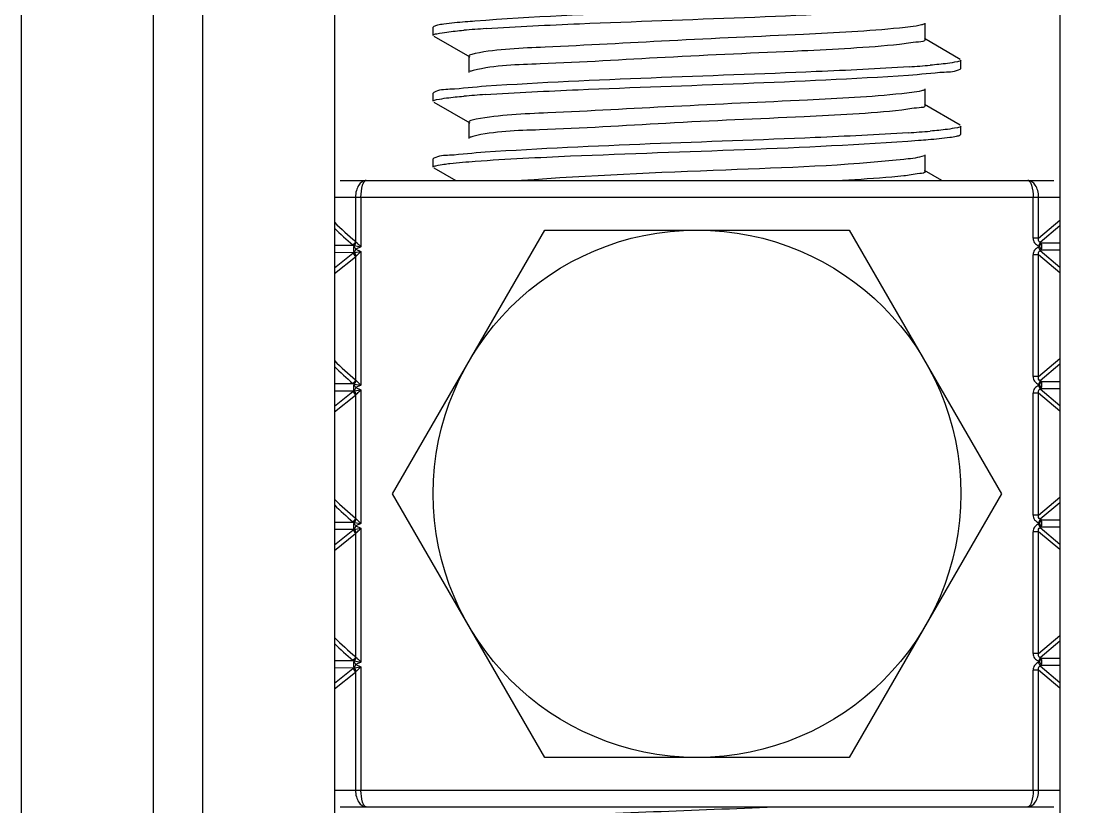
# Model space of a CAD drawing. Extents: x 1031190 to 1725648, y 733081 to 1571294.
# Drawn here: x 1133615.7 to 1133998, y 1248838.2 to 1249122 of the extents above; entities that cross this region are included whole.
import ezdxf

# ---------------------------------------------------------------- set-up
doc = ezdxf.new("R2010")
doc.units = 0
doc.header["$LTSCALE"] = 1000
doc.header["$MEASUREMENT"] = 0
doc.styles.get("Standard").update_dxf_attribs({"font": 'gbenor.shx', "bigfont": 'gbcbig.shx'})
doc.dimstyles.get("Standard").update_dxf_attribs({"dimtxt": 0.18, "dimasz": 0.18, "dimexe": 0.18, "dimexo": 0.0625, "dimgap": 0.09, "dimtad": 0, "dimtih": 1, "dimtoh": 1, "dimdec": 4, "dimzin": 0, "dimdsep": 46, "dimtxsty": 'Standard', "dimcen": 0.09, "dimadec": 0, "dimazin": 0, "dimtfac": 1, "dimtdec": 4, "dimtofl": 0, "dimtmove": 0, "dimatfit": 3, "dimfxl": 0, "dimtolj": 1, "dimtzin": 0, "dimarcsym": 0})

msp = doc.modelspace()

# ---------------------------------------------------------------- linework, layer by layer
at = {"linetype": 'Continuous'}
for p, q in [((1133615.66, 1253335.18), (1133615.66, 1248594.16)), ((1133663.28, 1253335.18), (1133663.28, 1248594.16)), ((1133681.14, 1253335.18), (1133681.14, 1248594.16)), ((1133728.77, 1253335.18), (1133728.77, 1248594.16)), ((1133990.71, 1253335.18), (1133990.71, 1248594.16)), ((1133942.1, 1249115.42), (1133942.1, 1249121.37)), ((1133764.71, 1249120.14), (1133764.49, 1249119.88)), ((1133764.49, 1249116.91), (1133764.49, 1249119.88)), ((1133764.49, 1249116.91), (1133764.49, 1249119.88)), ((1133764.71, 1249116.64), (1133777.64, 1249109.16)), ((1133954.76, 1249108.24), (1133941.84, 1249115.72)), ((1133777.38, 1249109.46), (1133777.38, 1249103.51)), ((1133954.99, 1249105), (1133954.99, 1249107.98)), ((1133954.99, 1249105), (1133954.99, 1249107.98)), ((1133954.76, 1249104.74), (1133954.99, 1249105)), ((1133764.71, 1249096.33), (1133764.49, 1249096.07)), ((1133764.49, 1249093.09), (1133764.49, 1249096.07)), ((1133764.49, 1249093.09), (1133764.49, 1249096.07)), ((1133942.1, 1249091.6), (1133942.1, 1249097.56)), ((1133764.71, 1249092.83), (1133777.64, 1249085.35)), ((1133954.76, 1249084.42), (1133941.84, 1249091.91)), ((1133777.38, 1249085.65), (1133777.38, 1249079.7)), ((1133954.99, 1249081.19), (1133954.99, 1249084.16)), ((1133954.99, 1249081.19), (1133954.99, 1249084.16)), ((1133954.76, 1249080.93), (1133954.99, 1249081.19)), ((1133764.71, 1249072.52), (1133764.49, 1249072.26)), ((1133764.49, 1249069.28), (1133764.49, 1249072.26)), ((1133764.49, 1249069.28), (1133764.49, 1249072.26)), ((1133942.1, 1249067.79), (1133942.1, 1249073.74)), ((1133764.71, 1249069.02), (1133772.59, 1249064.46)), ((1133948.11, 1249064.46), (1133941.84, 1249068.09)), ((1133730.86, 1249064.46), (1133988.62, 1249064.46)), ((1133728.77, 1249058.51), (1133990.71, 1249058.51)), ((1133736.4, 1249058.51), (1133736.4, 1249042.51)), ((1133738.38, 1249058.51), (1133738.38, 1249040.55)), ((1133981.1, 1249043.66), (1133981.1, 1249058.51)), ((1133983.08, 1249043.66), (1133983.08, 1249058.51)), ((1133983.08, 1249043.66), (1133990.71, 1249050.14)), ((1133749.75, 1248951.35), (1133804.75, 1249046.6)), ((1133804.75, 1249046.6), (1133914.73, 1249046.6)), ((1133914.73, 1249046.6), (1133969.73, 1248951.35)), ((1133990.71, 1249048.12), (1133983.63, 1249042.11)), ((1133736.56, 1249042.32), (1133736.4, 1249042.51)), ((1133736.63, 1249042.25), (1133736.56, 1249042.32)), ((1133983.08, 1249043.66), (1133981.1, 1249043.66)), ((1133983.63, 1249042.11), (1133983.04, 1249040.85)), ((1133983.45, 1249040.65), (1133984.05, 1249041.91)), ((1133984.05, 1249041.91), (1133983.63, 1249042.11)), ((1133984.05, 1249041.91), (1133990.71, 1249041.91)), ((1133735.77, 1249041.02), (1133728.77, 1249041.02)), ((1133735.73, 1249038.4), (1133728.77, 1249038.43)), ((1133728.77, 1249032.93), (1133735.48, 1249038.24)), ((1133735.73, 1249038.4), (1133735.88, 1249038.44)), ((1133735.89, 1249040.99), (1133735.77, 1249041.02)), ((1133735.88, 1249038.44), (1133735.93, 1249038.46)), ((1133735.92, 1249040.97), (1133738.38, 1249040.55)), ((1133736.47, 1249039.71), (1133735.93, 1249038.46)), ((1133735.93, 1249038.46), (1133738.38, 1249038.89)), ((1133738.38, 1249040.55), (1133736.47, 1249039.71)), ((1133736.47, 1249039.71), (1133738.38, 1249038.89)), ((1133736.62, 1249037.17), (1133736.67, 1249037.21)), ((1133738.38, 1249038.89), (1133738.38, 1248990.54)), ((1133983.08, 1249037.64), (1133981.1, 1249037.64)), ((1133981.1, 1248993.66), (1133981.1, 1249037.64)), ((1133983.45, 1249040.65), (1133983.04, 1249040.85)), ((1133983.04, 1249040.45), (1133983.45, 1249040.65)), ((1133983.63, 1249039.19), (1133983.04, 1249040.45)), ((1133990.71, 1249031.16), (1133983.08, 1249037.64)), ((1133983.08, 1248993.66), (1133983.08, 1249037.64)), ((1133983.45, 1249040.65), (1133984.05, 1249039.39)), ((1133983.63, 1249039.19), (1133984.05, 1249039.39)), ((1133983.63, 1249039.19), (1133990.71, 1249033.18)), ((1133984.05, 1249039.39), (1133990.71, 1249039.39)), ((1133728.77, 1249030.9), (1133736.4, 1249036.93)), ((1133736.4, 1249036.93), (1133736.54, 1249037.09)), ((1133736.4, 1249036.93), (1133736.4, 1248992.5)), ((1133736.54, 1249037.09), (1133736.62, 1249037.17)), ((1133983.08, 1248993.66), (1133990.71, 1249000.13)), ((1133990.71, 1248998.11), (1133983.63, 1248992.1)), ((1133736.56, 1248992.31), (1133736.4, 1248992.5)), ((1133736.63, 1248992.24), (1133736.56, 1248992.31)), ((1133983.08, 1248993.66), (1133981.1, 1248993.66)), ((1133983.63, 1248992.1), (1133983.04, 1248990.84)), ((1133983.45, 1248990.64), (1133984.05, 1248991.91)), ((1133984.05, 1248991.91), (1133983.63, 1248992.1)), ((1133984.05, 1248991.91), (1133990.71, 1248991.91)), ((1133735.77, 1248991.01), (1133728.77, 1248991.01)), ((1133735.73, 1248988.4), (1133728.77, 1248988.42)), ((1133728.77, 1248982.92), (1133735.48, 1248988.23)), ((1133735.73, 1248988.4), (1133735.88, 1248988.43)), ((1133735.89, 1248990.98), (1133735.77, 1248991.01)), ((1133735.88, 1248988.43), (1133735.93, 1248988.46)), ((1133735.92, 1248990.96), (1133738.38, 1248990.54)), ((1133736.47, 1248989.71), (1133735.93, 1248988.46)), ((1133735.93, 1248988.46), (1133738.38, 1248988.88)), ((1133738.38, 1248990.54), (1133736.47, 1248989.71)), ((1133736.47, 1248989.71), (1133738.38, 1248988.88)), ((1133738.38, 1248988.88), (1133738.38, 1248940.54)), ((1133983.08, 1248987.63), (1133981.1, 1248987.63)), ((1133981.1, 1248943.65), (1133981.1, 1248987.63)), ((1133983.45, 1248990.64), (1133983.04, 1248990.84)), ((1133983.04, 1248990.45), (1133983.45, 1248990.64)), ((1133983.63, 1248989.18), (1133983.04, 1248990.45)), ((1133990.71, 1248981.15), (1133983.08, 1248987.63)), ((1133983.08, 1248943.65), (1133983.08, 1248987.63)), ((1133983.45, 1248990.64), (1133984.05, 1248989.38)), ((1133983.63, 1248989.18), (1133984.05, 1248989.38)), ((1133983.63, 1248989.18), (1133990.71, 1248983.17)), ((1133984.05, 1248989.38), (1133990.71, 1248989.38)), ((1133728.77, 1248980.89), (1133736.4, 1248986.92)), ((1133736.4, 1248986.92), (1133736.54, 1248987.09)), ((1133736.4, 1248986.92), (1133736.4, 1248942.49)), ((1133736.54, 1248987.09), (1133736.62, 1248987.16)), ((1133736.62, 1248987.16), (1133736.67, 1248987.2)), ((1133804.75, 1248856.1), (1133749.75, 1248951.35)), ((1133969.73, 1248951.35), (1133914.73, 1248856.1)), ((1133983.08, 1248943.65), (1133990.71, 1248950.12)), ((1133990.71, 1248948.11), (1133983.63, 1248942.1)), ((1133736.56, 1248942.3), (1133736.4, 1248942.49)), ((1133736.63, 1248942.23), (1133736.56, 1248942.3)), ((1133983.08, 1248943.65), (1133981.1, 1248943.65)), ((1133983.63, 1248942.1), (1133983.04, 1248940.83)), ((1133983.45, 1248940.64), (1133984.05, 1248941.9)), ((1133984.05, 1248941.9), (1133983.63, 1248942.1)), ((1133984.05, 1248941.9), (1133990.71, 1248941.9)), ((1133735.77, 1248941), (1133728.77, 1248941)), ((1133735.73, 1248938.39), (1133728.77, 1248938.41)), ((1133728.77, 1248932.92), (1133735.48, 1248938.23)), ((1133735.73, 1248938.39), (1133735.88, 1248938.43)), ((1133735.89, 1248940.97), (1133735.77, 1248941)), ((1133735.88, 1248938.43), (1133735.93, 1248938.45)), ((1133735.92, 1248940.96), (1133738.38, 1248940.54)), ((1133736.47, 1248939.7), (1133735.93, 1248938.45)), ((1133735.93, 1248938.45), (1133738.38, 1248938.87)), ((1133738.38, 1248940.54), (1133736.47, 1248939.7)), ((1133736.47, 1248939.7), (1133738.38, 1248938.87)), ((1133738.38, 1248938.87), (1133738.38, 1248890.53)), ((1133983.45, 1248940.64), (1133983.04, 1248940.83)), ((1133983.04, 1248940.44), (1133983.45, 1248940.64)), ((1133983.63, 1248939.18), (1133983.04, 1248940.44)), ((1133983.45, 1248940.64), (1133984.05, 1248939.37)), ((1133983.63, 1248939.18), (1133984.05, 1248939.37)), ((1133983.63, 1248939.18), (1133990.71, 1248933.16)), ((1133984.05, 1248939.37), (1133990.71, 1248939.37)), ((1133728.77, 1248930.88), (1133736.4, 1248936.92)), ((1133736.4, 1248936.92), (1133736.54, 1248937.08)), ((1133736.4, 1248936.92), (1133736.4, 1248892.49)), ((1133736.54, 1248937.08), (1133736.62, 1248937.15)), ((1133736.62, 1248937.15), (1133736.67, 1248937.2)), ((1133983.08, 1248937.62), (1133981.1, 1248937.62)), ((1133981.1, 1248893.64), (1133981.1, 1248937.62)), ((1133990.71, 1248931.14), (1133983.08, 1248937.62)), ((1133983.08, 1248893.64), (1133983.08, 1248937.62)), ((1133983.08, 1248893.64), (1133990.71, 1248900.12)), ((1133990.71, 1248898.1), (1133983.63, 1248892.09)), ((1133736.56, 1248892.29), (1133736.4, 1248892.49)), ((1133736.63, 1248892.23), (1133736.56, 1248892.29)), ((1133983.08, 1248893.64), (1133981.1, 1248893.64)), ((1133983.63, 1248892.09), (1133983.04, 1248890.83)), ((1133984.05, 1248891.89), (1133983.63, 1248892.09)), ((1133735.77, 1248890.99), (1133728.77, 1248891)), ((1133735.73, 1248888.38), (1133728.77, 1248888.4)), ((1133728.77, 1248882.91), (1133735.48, 1248888.22)), ((1133735.73, 1248888.38), (1133735.88, 1248888.42)), ((1133735.89, 1248890.97), (1133735.77, 1248890.99)), ((1133735.88, 1248888.42), (1133735.93, 1248888.44)), ((1133735.92, 1248890.95), (1133738.38, 1248890.53)), ((1133736.47, 1248889.69), (1133735.93, 1248888.44)), ((1133735.93, 1248888.44), (1133738.38, 1248888.87)), ((1133738.38, 1248890.53), (1133736.47, 1248889.69)), ((1133736.47, 1248889.69), (1133738.38, 1248888.87)), ((1133738.38, 1248888.87), (1133738.38, 1248844.19)), ((1133983.45, 1248890.63), (1133983.04, 1248890.83)), ((1133983.04, 1248890.43), (1133983.45, 1248890.63)), ((1133983.63, 1248889.17), (1133983.04, 1248890.43)), ((1133983.45, 1248890.63), (1133984.05, 1248891.89)), ((1133983.45, 1248890.63), (1133984.05, 1248889.37)), ((1133983.63, 1248889.17), (1133984.05, 1248889.37)), ((1133983.63, 1248889.17), (1133990.71, 1248883.16)), ((1133984.05, 1248891.89), (1133990.71, 1248891.89)), ((1133984.05, 1248889.37), (1133990.71, 1248889.37)), ((1133728.77, 1248880.88), (1133736.4, 1248886.91)), ((1133736.4, 1248886.91), (1133736.54, 1248887.07)), ((1133736.4, 1248886.91), (1133736.4, 1248844.19)), ((1133736.54, 1248887.07), (1133736.62, 1248887.15)), ((1133736.62, 1248887.15), (1133736.67, 1248887.19)), ((1133983.08, 1248887.62), (1133981.1, 1248887.62)), ((1133981.1, 1248844.19), (1133981.1, 1248887.62)), ((1133990.71, 1248881.14), (1133983.08, 1248887.62)), ((1133983.08, 1248844.19), (1133983.08, 1248887.62)), ((1133914.73, 1248856.1), (1133804.75, 1248856.1)), ((1133990.71, 1248844.19), (1133728.77, 1248844.19)), ((1133730.86, 1248838.24), (1133988.62, 1248838.24))]:
    msp.add_line(p, q, dxfattribs=at)
msp.add_circle((1133859.74, 1248951.35), 95.25, dxfattribs=at)
for centre, radius, start, end in [((1133811.29, 1248692.29), 427.95, 93.7169, 94.7992), ((1133908.76, 1249525.31), 420.65, 273.7623, 274.8008), ((1133810.88, 1248673.68), 422.73, 93.7496, 94.8), ((1133908.35, 1249506.68), 425.85, 273.7294, 274.8001), ((1133802.33, 1249122.96), 104.01, 224.9882, 230.6634), ((1133802.82, 1249121.99), 105.17, 225.2411, 230.1872), ((1133736.66, 1249042.63), 1.85, 230.2237, 240.9585), ((1133736.64, 1249036.78), 1.86, 119.1442, 128.3025), ((1133802.33, 1249072.95), 104.01, 224.9882, 230.6634), ((1133802.82, 1249071.99), 105.17, 225.2411, 230.1872), ((1133736.66, 1248992.63), 1.85, 230.2237, 240.9585), ((1133736.64, 1248986.77), 1.86, 119.1442, 128.3025), ((1133802.33, 1249022.94), 104.01, 224.9882, 230.6634), ((1133802.82, 1249021.98), 105.17, 225.2411, 230.1872), ((1133736.66, 1248942.62), 1.85, 230.2237, 240.9585), ((1133736.64, 1248936.76), 1.86, 119.1442, 128.3025), ((1133802.33, 1248972.94), 104.01, 224.9882, 230.6634), ((1133802.82, 1248971.97), 105.17, 225.2411, 230.1872), ((1133736.66, 1248892.61), 1.85, 230.2237, 240.9585), ((1133736.64, 1248886.76), 1.86, 119.1442, 128.3025)]:
    msp.add_arc(centre, radius, start, end, dxfattribs=at)
for points, knots in [([(1133939.4, 1249129.59), (1133927.87, 1249128.75), (1133874.57, 1249126.16), (1133821.19, 1249125.12), (1133779.5, 1249122.04)], [0, 0, 0, 0, 0.216609, 1, 1, 1, 1]), ([(1133783.55, 1249119.35), (1133794.79, 1249120.09), (1133845.73, 1249122.53), (1133896.73, 1249123.75), (1133936.36, 1249126.4)], [0, 0, 0, 0, 0.221018, 1, 1, 1, 1]), ([(1133779.5, 1249122.04), (1133778.35, 1249121.95), (1133774.61, 1249121.66), (1133770.88, 1249121.32), (1133768.31, 1249120.96)], [0, 0, 0, 0, 0.307564, 1, 1, 1, 1]), ([(1133764.49, 1249116.91), (1133764.49, 1249117.36), (1133766.92, 1249117.63), (1133768.14, 1249117.97), (1133769.36, 1249118.12)], [0, 0, 0, 0, 0.270608, 1, 1, 1, 1]), ([(1133768.31, 1249120.96), (1133767.53, 1249120.85), (1133766.33, 1249120.64), (1133765.1, 1249120.36), (1133764.71, 1249120.14)], [0, 0, 0, 0, 0.642699, 1, 1, 1, 1]), ([(1133932.91, 1249119.56), (1133921.38, 1249118.41), (1133893.64, 1249116.99), (1133850.91, 1249115.14), (1133811.44, 1249112.8), (1133787.9, 1249112), (1133779.61, 1249110.35)], [0, 0, 0, 0, 0.226386, 0.542344, 0.83502, 1, 1, 1, 1]), ([(1133941.84, 1249121.07), (1133941.52, 1249120.88), (1133938.55, 1249120.08), (1133935.55, 1249119.83), (1133932.91, 1249119.56)], [0, 0, 0, 0, 0.123298, 1, 1, 1, 1]), ([(1133942.1, 1249115.42), (1133942.1, 1249114.58), (1133937.36, 1249114.54), (1133935.21, 1249113.84), (1133932.91, 1249113.61)], [0, 0, 0, 0, 0.265413, 1, 1, 1, 1]), ([(1133779.61, 1249110.35), (1133779.05, 1249110.24), (1133778.39, 1249110.09), (1133777.38, 1249109.7), (1133777.38, 1249109.46)], [0, 0, 0, 0, 0.707754, 1, 1, 1, 1]), ([(1133932.91, 1249113.61), (1133921.15, 1249112.43), (1133892.9, 1249110.99), (1133849.58, 1249109.19), (1133810.18, 1249106.62), (1133786.83, 1249106.12), (1133778.95, 1249104.25)], [0, 0, 0, 0, 0.229855, 0.549948, 0.842489, 1, 1, 1, 1]), ([(1133954.99, 1249107.98), (1133954.99, 1249107.53), (1133952.61, 1249107.25), (1133951.41, 1249106.92), (1133950.22, 1249106.77)], [0, 0, 0, 0, 0.270923, 1, 1, 1, 1]), ([(1133778.95, 1249104.25), (1133778.69, 1249104.19), (1133778.24, 1249104.07), (1133777.8, 1249103.91), (1133777.64, 1249103.81)], [0, 0, 0, 0, 0.593987, 1, 1, 1, 1]), ([(1133783.23, 1249095.51), (1133794.43, 1249096.26), (1133845.37, 1249098.7), (1133896.36, 1249099.93), (1133936.05, 1249102.57)], [0, 0, 0, 0, 0.219989, 1, 1, 1, 1]), ([(1133936.36, 1249105.57), (1133925.19, 1249104.82), (1133874.25, 1249102.37), (1133823.26, 1249101.14), (1133783.55, 1249098.51)], [0, 0, 0, 0, 0.219595, 1, 1, 1, 1]), ([(1133936.05, 1249102.57), (1133940.39, 1249102.86), (1133946.46, 1249103.7), (1133953.08, 1249103.77), (1133954.76, 1249104.74)], [0, 0, 0, 0, 0.691216, 1, 1, 1, 1]), ([(1133783.55, 1249098.51), (1133779.18, 1249098.22), (1133773.08, 1249097.37), (1133766.41, 1249097.3), (1133764.72, 1249096.33)], [0, 0, 0, 0, 0.691341, 1, 1, 1, 1]), ([(1133933.66, 1249095.83), (1133922.34, 1249094.65), (1133894.83, 1249093.24), (1133852.2, 1249091.37), (1133812.37, 1249089.08), (1133788.46, 1249088.19), (1133779.92, 1249086.6)], [0, 0, 0, 0, 0.221662, 0.536163, 0.830773, 1, 1, 1, 1]), ([(1133941.84, 1249097.26), (1133941.54, 1249097.08), (1133938.83, 1249096.32), (1133936.07, 1249096.08), (1133933.66, 1249095.83)], [0, 0, 0, 0, 0.125495, 1, 1, 1, 1]), ([(1133764.49, 1249093.09), (1133764.49, 1249093.54), (1133766.89, 1249093.82), (1133768.09, 1249094.15), (1133769.3, 1249094.3)], [0, 0, 0, 0, 0.270808, 1, 1, 1, 1]), ([(1133942.1, 1249091.6), (1133942.1, 1249090.84), (1133937.76, 1249090.72), (1133935.77, 1249090.09), (1133933.66, 1249089.87)], [0, 0, 0, 0, 0.266153, 1, 1, 1, 1]), ([(1133933.66, 1249089.87), (1133921.94, 1249088.65), (1133893.54, 1249087.21), (1133849.87, 1249085.42), (1133810.16, 1249082.72), (1133786.59, 1249082.37), (1133778.76, 1249080.39)], [0, 0, 0, 0, 0.227665, 0.549451, 0.843883, 1, 1, 1, 1]), ([(1133779.92, 1249086.6), (1133779.28, 1249086.48), (1133778.55, 1249086.31), (1133777.38, 1249085.92), (1133777.38, 1249085.65)], [0, 0, 0, 0, 0.711573, 1, 1, 1, 1]), ([(1133954.99, 1249084.16), (1133954.99, 1249083.71), (1133952.57, 1249083.44), (1133951.37, 1249083.1), (1133950.15, 1249082.95)], [0, 0, 0, 0, 0.270717, 1, 1, 1, 1]), ([(1133778.76, 1249080.39), (1133778.53, 1249080.34), (1133778.15, 1249080.23), (1133777.78, 1249080.08), (1133777.64, 1249080)], [0, 0, 0, 0, 0.586829, 1, 1, 1, 1]), ([(1133936.05, 1249081.73), (1133924.83, 1249080.99), (1133873.89, 1249078.54), (1133822.89, 1249077.32), (1133783.23, 1249074.68)], [0, 0, 0, 0, 0.220621, 1, 1, 1, 1]), ([(1133939.75, 1249079.01), (1133940.91, 1249079.1), (1133944.7, 1249079.39), (1133948.49, 1249079.73), (1133951.09, 1249080.1)], [0, 0, 0, 0, 0.307378, 1, 1, 1, 1]), ([(1133951.09, 1249080.1), (1133951.89, 1249080.21), (1133953.12, 1249080.42), (1133954.37, 1249080.7), (1133954.76, 1249080.93)], [0, 0, 0, 0, 0.643431, 1, 1, 1, 1]), ([(1133779.61, 1249071.45), (1133791.08, 1249072.29), (1133844.46, 1249074.89), (1133897.92, 1249075.95), (1133939.75, 1249079.01)], [0, 0, 0, 0, 0.215118, 1, 1, 1, 1]), ([(1133783.23, 1249074.68), (1133778.94, 1249074.39), (1133772.94, 1249073.56), (1133766.38, 1249073.47), (1133764.72, 1249072.52)], [0, 0, 0, 0, 0.691044, 1, 1, 1, 1]), ([(1133934.37, 1249072.09), (1133913.07, 1249069.77), (1133866.93, 1249068.3), (1133820.89, 1249066.23), (1133796.29, 1249064.46)], [0, 0, 0, 0, 0.464865, 1, 1, 1, 1]), ([(1133941.84, 1249073.44), (1133941.56, 1249073.28), (1133939.09, 1249072.56), (1133936.57, 1249072.33), (1133934.37, 1249072.09)], [0, 0, 0, 0, 0.12782, 1, 1, 1, 1]), ([(1133764.49, 1249069.28), (1133764.49, 1249069.65), (1133766.38, 1249069.97), (1133767.37, 1249070.23), (1133768.34, 1249070.36)], [0, 0, 0, 0, 0.274527, 1, 1, 1, 1]), ([(1133768.34, 1249070.36), (1133769.06, 1249070.46), (1133772.81, 1249070.92), (1133776.57, 1249071.22), (1133779.61, 1249071.45)], [0, 0, 0, 0, 0.191292, 1, 1, 1, 1]), ([(1133942.1, 1249067.79), (1133942.11, 1249067.08), (1133938.15, 1249066.91), (1133936.3, 1249066.35), (1133934.37, 1249066.14)], [0, 0, 0, 0, 0.266951, 1, 1, 1, 1]), ([(1133740.29, 1249064.46), (1133739.78, 1249064.46), (1133738.67, 1249064.1), (1133737.41, 1249062.73), (1133736.59, 1249060.79), (1133736.4, 1249059.29), (1133736.4, 1249058.51)], [0, 0, 0, 0, 0.195972, 0.42512, 0.697797, 1, 1, 1, 1]), ([(1133738.38, 1249058.51), (1133738.38, 1249059.94), (1133738.59, 1249061.88), (1133739.35, 1249063.91), (1133740.01, 1249064.46), (1133740.29, 1249064.46)], [0, 0, 0, 0, 0.657525, 0.871922, 1, 1, 1, 1]), ([(1133934.37, 1249066.14), (1133932.94, 1249065.98), (1133925.61, 1249065.29), (1133918.25, 1249064.82), (1133912.33, 1249064.46)], [0, 0, 0, 0, 0.195123, 1, 1, 1, 1]), ([(1133979.19, 1249064.46), (1133979.47, 1249064.46), (1133980.13, 1249063.91), (1133980.89, 1249061.88), (1133981.1, 1249059.94), (1133981.1, 1249058.51)], [0, 0, 0, 0, 0.128078, 0.342475, 1, 1, 1, 1]), ([(1133983.08, 1249058.51), (1133983.08, 1249059.29), (1133982.89, 1249060.79), (1133982.07, 1249062.73), (1133980.81, 1249064.1), (1133979.7, 1249064.46), (1133979.19, 1249064.46)], [0, 0, 0, 0, 0.302203, 0.57488, 0.804028, 1, 1, 1, 1]), ([(1133736.63, 1249042.25), (1133736.77, 1249042.13), (1133737.36, 1249041.57), (1133737.93, 1249040.99), (1133738.38, 1249040.55)], [0, 0, 0, 0, 0.225254, 1, 1, 1, 1]), ([(1133981.1, 1249043.66), (1133981.1, 1249043.07), (1133981.51, 1249041.86), (1133982.5, 1249041.1), (1133983.04, 1249040.85)], [0, 0, 0, 0, 0.499355, 1, 1, 1, 1]), ([(1133983.63, 1249042.11), (1133983.35, 1249042.2), (1133982.88, 1249042.76), (1133983.02, 1249043.37), (1133983.08, 1249043.66)], [0, 0, 0, 0, 0.502447, 1, 1, 1, 1]), ([(1133984.05, 1249039.39), (1133984.23, 1249039.77), (1133984.36, 1249040.65), (1133984.23, 1249041.53), (1133984.05, 1249041.91)], [0, 0, 0, 0, 0.500048, 1, 1, 1, 1]), ([(1133735.91, 1249041.01), (1133735.82, 1249040.82), (1133735.55, 1249039.99), (1133735.6, 1249039.04), (1133735.88, 1249038.44)], [0, 0, 0, 0, 0.236634, 1, 1, 1, 1]), ([(1133736.47, 1249039.71), (1133736.42, 1249039.84), (1133736.23, 1249040.27), (1133736.01, 1249040.69), (1133735.91, 1249041.01)], [0, 0, 0, 0, 0.285481, 1, 1, 1, 1]), ([(1133736.67, 1249037.21), (1133736.8, 1249037.33), (1133737.38, 1249037.88), (1133737.94, 1249038.45), (1133738.38, 1249038.89)], [0, 0, 0, 0, 0.226794, 1, 1, 1, 1]), ([(1133983.04, 1249040.45), (1133982.5, 1249040.2), (1133981.51, 1249039.44), (1133981.1, 1249038.23), (1133981.1, 1249037.64)], [0, 0, 0, 0, 0.500643, 1, 1, 1, 1]), ([(1133983.08, 1249037.64), (1133983.02, 1249037.93), (1133982.88, 1249038.54), (1133983.34, 1249039.1), (1133983.63, 1249039.19)], [0, 0, 0, 0, 0.49632, 1, 1, 1, 1]), ([(1133736.63, 1248992.24), (1133736.77, 1248992.12), (1133737.36, 1248991.56), (1133737.93, 1248990.99), (1133738.38, 1248990.54)], [0, 0, 0, 0, 0.225254, 1, 1, 1, 1]), ([(1133981.1, 1248993.66), (1133981.1, 1248993.06), (1133981.51, 1248991.85), (1133982.5, 1248991.09), (1133983.04, 1248990.84)], [0, 0, 0, 0, 0.499355, 1, 1, 1, 1]), ([(1133983.63, 1248992.1), (1133983.35, 1248992.19), (1133982.88, 1248992.75), (1133983.02, 1248993.37), (1133983.08, 1248993.66)], [0, 0, 0, 0, 0.502447, 1, 1, 1, 1]), ([(1133984.05, 1248989.38), (1133984.23, 1248989.77), (1133984.36, 1248990.64), (1133984.23, 1248991.52), (1133984.05, 1248991.91)], [0, 0, 0, 0, 0.500048, 1, 1, 1, 1]), ([(1133735.91, 1248991), (1133735.82, 1248990.82), (1133735.55, 1248989.99), (1133735.6, 1248989.03), (1133735.88, 1248988.43)], [0, 0, 0, 0, 0.236634, 1, 1, 1, 1]), ([(1133736.47, 1248989.71), (1133736.42, 1248989.83), (1133736.23, 1248990.26), (1133736.01, 1248990.68), (1133735.91, 1248991)], [0, 0, 0, 0, 0.285481, 1, 1, 1, 1]), ([(1133736.67, 1248987.2), (1133736.8, 1248987.32), (1133737.38, 1248987.87), (1133737.94, 1248988.44), (1133738.38, 1248988.88)], [0, 0, 0, 0, 0.226794, 1, 1, 1, 1]), ([(1133983.04, 1248990.45), (1133982.5, 1248990.19), (1133981.51, 1248989.44), (1133981.1, 1248988.22), (1133981.1, 1248987.63)], [0, 0, 0, 0, 0.500643, 1, 1, 1, 1]), ([(1133983.08, 1248987.63), (1133983.02, 1248987.92), (1133982.88, 1248988.53), (1133983.34, 1248989.1), (1133983.63, 1248989.18)], [0, 0, 0, 0, 0.49632, 1, 1, 1, 1]), ([(1133736.63, 1248942.23), (1133736.77, 1248942.11), (1133737.36, 1248941.56), (1133737.93, 1248940.98), (1133738.38, 1248940.54)], [0, 0, 0, 0, 0.225254, 1, 1, 1, 1]), ([(1133981.1, 1248943.65), (1133981.1, 1248943.06), (1133981.51, 1248941.84), (1133982.5, 1248941.09), (1133983.04, 1248940.83)], [0, 0, 0, 0, 0.499355, 1, 1, 1, 1]), ([(1133983.63, 1248942.1), (1133983.35, 1248942.18), (1133982.88, 1248942.75), (1133983.02, 1248943.36), (1133983.08, 1248943.65)], [0, 0, 0, 0, 0.502447, 1, 1, 1, 1]), ([(1133984.05, 1248939.37), (1133984.23, 1248939.76), (1133984.36, 1248940.64), (1133984.23, 1248941.51), (1133984.05, 1248941.9)], [0, 0, 0, 0, 0.500048, 1, 1, 1, 1]), ([(1133735.91, 1248940.99), (1133735.82, 1248940.81), (1133735.55, 1248939.98), (1133735.6, 1248939.03), (1133735.88, 1248938.43)], [0, 0, 0, 0, 0.236634, 1, 1, 1, 1]), ([(1133736.47, 1248939.7), (1133736.42, 1248939.83), (1133736.23, 1248940.26), (1133736.01, 1248940.67), (1133735.91, 1248940.99)], [0, 0, 0, 0, 0.285481, 1, 1, 1, 1]), ([(1133736.67, 1248937.2), (1133736.8, 1248937.32), (1133737.38, 1248937.87), (1133737.94, 1248938.43), (1133738.38, 1248938.87)], [0, 0, 0, 0, 0.226794, 1, 1, 1, 1]), ([(1133983.04, 1248940.44), (1133982.5, 1248940.19), (1133981.51, 1248939.43), (1133981.1, 1248938.22), (1133981.1, 1248937.62)], [0, 0, 0, 0, 0.500643, 1, 1, 1, 1]), ([(1133983.08, 1248937.62), (1133983.02, 1248937.91), (1133982.88, 1248938.52), (1133983.34, 1248939.09), (1133983.63, 1248939.18)], [0, 0, 0, 0, 0.49632, 1, 1, 1, 1]), ([(1133736.63, 1248892.23), (1133736.77, 1248892.1), (1133737.36, 1248891.55), (1133737.93, 1248890.97), (1133738.38, 1248890.53)], [0, 0, 0, 0, 0.225254, 1, 1, 1, 1]), ([(1133981.1, 1248893.64), (1133981.1, 1248893.05), (1133981.51, 1248891.83), (1133982.5, 1248891.08), (1133983.04, 1248890.83)], [0, 0, 0, 0, 0.499355, 1, 1, 1, 1]), ([(1133983.63, 1248892.09), (1133983.35, 1248892.18), (1133982.88, 1248892.74), (1133983.02, 1248893.35), (1133983.08, 1248893.64)], [0, 0, 0, 0, 0.502447, 1, 1, 1, 1]), ([(1133735.91, 1248890.99), (1133735.82, 1248890.8), (1133735.55, 1248889.97), (1133735.6, 1248889.02), (1133735.88, 1248888.42)], [0, 0, 0, 0, 0.236634, 1, 1, 1, 1]), ([(1133736.47, 1248889.69), (1133736.42, 1248889.82), (1133736.23, 1248890.25), (1133736.01, 1248890.67), (1133735.91, 1248890.99)], [0, 0, 0, 0, 0.285481, 1, 1, 1, 1]), ([(1133736.67, 1248887.19), (1133736.8, 1248887.31), (1133737.38, 1248887.86), (1133737.94, 1248888.43), (1133738.38, 1248888.87)], [0, 0, 0, 0, 0.226794, 1, 1, 1, 1]), ([(1133983.04, 1248890.43), (1133982.5, 1248890.18), (1133981.51, 1248889.42), (1133981.1, 1248888.21), (1133981.1, 1248887.62)], [0, 0, 0, 0, 0.500643, 1, 1, 1, 1]), ([(1133983.08, 1248887.62), (1133983.02, 1248887.9), (1133982.88, 1248888.52), (1133983.34, 1248889.08), (1133983.63, 1248889.17)], [0, 0, 0, 0, 0.49632, 1, 1, 1, 1]), ([(1133984.05, 1248889.37), (1133984.23, 1248889.75), (1133984.36, 1248890.63), (1133984.23, 1248891.5), (1133984.05, 1248891.89)], [0, 0, 0, 0, 0.500048, 1, 1, 1, 1]), ([(1133736.4, 1248844.19), (1133736.4, 1248843.41), (1133736.59, 1248841.91), (1133737.41, 1248839.97), (1133738.67, 1248838.6), (1133739.78, 1248838.24), (1133740.29, 1248838.24)], [0, 0, 0, 0, 0.302203, 0.57488, 0.804028, 1, 1, 1, 1]), ([(1133740.29, 1248838.24), (1133740.01, 1248838.24), (1133739.35, 1248838.79), (1133738.59, 1248840.82), (1133738.38, 1248842.76), (1133738.38, 1248844.19)], [0, 0, 0, 0, 0.128078, 0.342475, 1, 1, 1, 1]), ([(1133981.1, 1248844.19), (1133981.1, 1248842.76), (1133980.89, 1248840.82), (1133980.13, 1248838.79), (1133979.47, 1248838.24), (1133979.19, 1248838.24)], [0, 0, 0, 0, 0.657525, 0.871922, 1, 1, 1, 1]), ([(1133979.19, 1248838.24), (1133979.7, 1248838.24), (1133980.81, 1248838.6), (1133982.07, 1248839.97), (1133982.89, 1248841.91), (1133983.08, 1248843.41), (1133983.08, 1248844.19)], [0, 0, 0, 0, 0.195972, 0.42512, 0.697797, 1, 1, 1, 1]), ([(1133779.62, 1248833.32), (1133786.48, 1248833.82), (1133822.54, 1248835.8), (1133858.63, 1248837.02), (1133887.83, 1248838.24)], [0, 0, 0, 0, 0.190688, 1, 1, 1, 1])]:
    msp.add_open_spline(points, degree=3, knots=knots, dxfattribs=at)
for points in [[(1133769.36, 1249118.12), (1133771.4, 1249118.38), (1133773.44, 1249118.57), (1133775.49, 1249118.74)], [(1133950.22, 1249106.77), (1133948.14, 1249106.51), (1133946.05, 1249106.31), (1133943.97, 1249106.13)], [(1133769.3, 1249094.3), (1133771.36, 1249094.56), (1133773.43, 1249094.76), (1133775.5, 1249094.93)], [(1133950.15, 1249082.95), (1133948.1, 1249082.69), (1133946.05, 1249082.5), (1133943.99, 1249082.32)], [(1133736.4, 1249042.51), (1133736.27, 1249041.99), (1133735.92, 1249041.51), (1133735.48, 1249041.21)], [(1133736.56, 1249042.32), (1133736.45, 1249041.82), (1133736.16, 1249041.34), (1133735.77, 1249041.02)], [(1133735.89, 1249040.99), (1133736.24, 1249041.32), (1133736.53, 1249041.77), (1133736.63, 1249042.25)], [(1133736.4, 1249036.93), (1133736.27, 1249037.45), (1133735.92, 1249037.94), (1133735.48, 1249038.24)], [(1133736.54, 1249037.09), (1133736.42, 1249037.6), (1133736.13, 1249038.08), (1133735.73, 1249038.4)], [(1133736.62, 1249037.17), (1133736.51, 1249037.64), (1133736.25, 1249038.11), (1133735.88, 1249038.44)], [(1133736.67, 1249037.21), (1133736.55, 1249037.68), (1133736.29, 1249038.14), (1133735.93, 1249038.46)], [(1133736.4, 1248992.5), (1133736.27, 1248991.99), (1133735.92, 1248991.5), (1133735.48, 1248991.2)], [(1133736.56, 1248992.31), (1133736.45, 1248991.81), (1133736.16, 1248991.33), (1133735.77, 1248991.01)], [(1133735.89, 1248990.98), (1133736.24, 1248991.32), (1133736.53, 1248991.76), (1133736.63, 1248992.24)], [(1133736.4, 1248986.92), (1133736.27, 1248987.44), (1133735.92, 1248987.93), (1133735.48, 1248988.23)], [(1133736.54, 1248987.09), (1133736.42, 1248987.59), (1133736.13, 1248988.08), (1133735.73, 1248988.4)], [(1133736.62, 1248987.16), (1133736.51, 1248987.64), (1133736.25, 1248988.11), (1133735.88, 1248988.43)], [(1133736.67, 1248987.2), (1133736.55, 1248987.67), (1133736.29, 1248988.13), (1133735.93, 1248988.46)], [(1133736.4, 1248942.49), (1133736.27, 1248941.98), (1133735.92, 1248941.5), (1133735.48, 1248941.2)], [(1133736.56, 1248942.3), (1133736.45, 1248941.81), (1133736.16, 1248941.32), (1133735.77, 1248941)], [(1133735.89, 1248940.97), (1133736.24, 1248941.31), (1133736.53, 1248941.76), (1133736.63, 1248942.23)], [(1133736.4, 1248936.92), (1133736.27, 1248937.43), (1133735.92, 1248937.92), (1133735.48, 1248938.23)], [(1133736.54, 1248937.08), (1133736.42, 1248937.58), (1133736.13, 1248938.07), (1133735.73, 1248938.39)], [(1133736.62, 1248937.15), (1133736.51, 1248937.63), (1133736.25, 1248938.1), (1133735.88, 1248938.43)], [(1133736.67, 1248937.2), (1133736.55, 1248937.67), (1133736.29, 1248938.12), (1133735.93, 1248938.45)], [(1133736.4, 1248892.49), (1133736.27, 1248891.97), (1133735.92, 1248891.49), (1133735.48, 1248891.19)], [(1133736.56, 1248892.29), (1133736.45, 1248891.8), (1133736.16, 1248891.32), (1133735.77, 1248890.99)], [(1133735.89, 1248890.97), (1133736.24, 1248891.3), (1133736.53, 1248891.75), (1133736.63, 1248892.23)], [(1133736.4, 1248886.91), (1133736.27, 1248887.43), (1133735.92, 1248887.92), (1133735.48, 1248888.22)], [(1133736.54, 1248887.07), (1133736.42, 1248887.57), (1133736.13, 1248888.06), (1133735.73, 1248888.38)], [(1133736.62, 1248887.15), (1133736.51, 1248887.62), (1133736.25, 1248888.09), (1133735.88, 1248888.42)], [(1133736.67, 1248887.19), (1133736.55, 1248887.66), (1133736.29, 1248888.12), (1133735.93, 1248888.44)]]:
    msp.add_open_spline(points, degree=3, dxfattribs=at)

# ---------------------------------------------------------------- leaders
msp.add_leader([(1133948.3, 1248492.84), (1135081.91, 1248887.72)], dimstyle='Standard', override={"dimgap": 20, "dimtad": 0})

doc.saveas('drawing.dxf')
